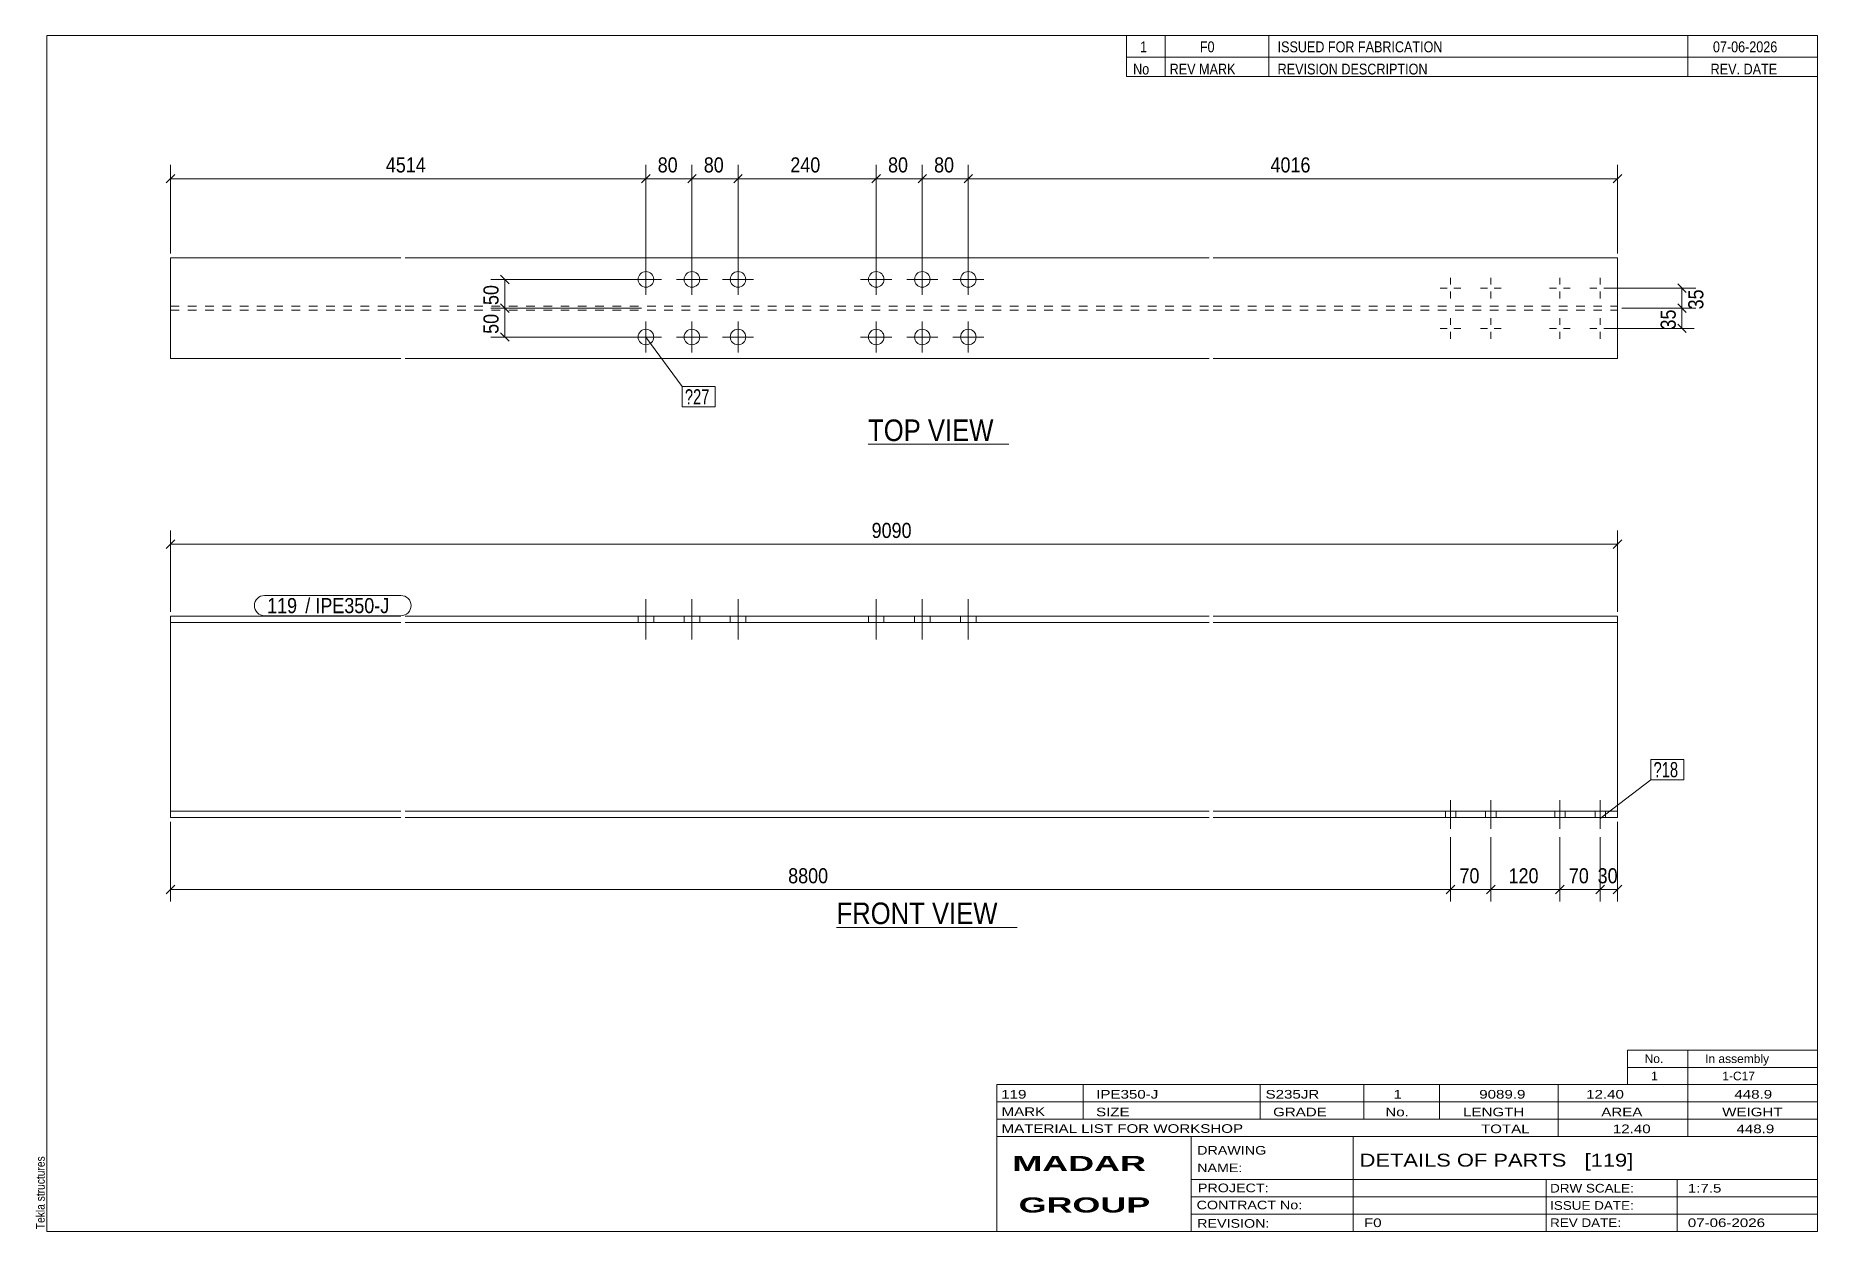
# Model space of a CAD drawing. Header units: millimetres. Extents: x 2 to 415, y 5 to 282.
import ezdxf

# ---------------------------------------------------------------- set-up
doc = ezdxf.new("R2010")
doc.units = ezdxf.units.MM
doc.linetypes.add('XKITLINE00', pattern=[0])
doc.linetypes.add('XKITLINE02', pattern=[4, 2, -2])
for name, color, linetype, lineweight in [('Bolt', 3, 'Continuous', 0), ('BoltMark', 7, 'Continuous', 0), ('Dimensions', 7, 'Continuous', 0), ('DrawingSheet', 5, 'Continuous', 0), ('OtherObjectType', 7, 'Continuous', 0), ('Part', 2, 'Continuous', 0), ('PartMark', 7, 'Continuous', 0)]:
    doc.layers.add(name, color=color, linetype=linetype, lineweight=lineweight)
doc.styles.add('ARIAL', font='ARIAL.TTF')
doc.styles.add('ARIAL_BOLD', font='ARIALBD.TTF')
doc.styles.add('ARIAL_NARROW', font='ARIALN.TTF')

# ---------------------------------------------------------------- blocks, each defined once
blk = doc.blocks.new('*A1')
at = {"layer": 'Bolt', "color": 3, "linetype": 'XKITLINE00', "lineweight": 0}
for p, q in [((143.72, 142.11), (143.72, 151.44)), ((143.72, 142.11), (143.72, 151.44)), ((154.38, 142.11), (154.38, 151.44)), ((154.38, 142.11), (154.38, 151.44)), ((165.05, 142.11), (165.05, 151.44)), ((165.05, 142.11), (165.05, 151.44)), ((197.05, 142.11), (197.05, 151.44)), ((197.05, 142.11), (197.05, 151.44)), ((207.72, 142.11), (207.72, 151.44)), ((207.72, 142.11), (207.72, 151.44)), ((218.38, 142.11), (218.38, 151.44)), ((218.38, 142.11), (218.38, 151.44)), ((141.92, 147.51), (141.92, 146.04)), ((141.92, 147.51), (141.92, 146.04)), ((145.52, 147.51), (145.52, 146.04)), ((145.52, 147.51), (145.52, 146.04)), ((152.58, 147.51), (152.58, 146.04)), ((152.58, 147.51), (152.58, 146.04)), ((156.18, 147.51), (156.18, 146.04)), ((156.18, 147.51), (156.18, 146.04)), ((163.25, 147.51), (163.25, 146.04)), ((163.25, 147.51), (163.25, 146.04)), ((166.85, 147.51), (166.85, 146.04)), ((166.85, 147.51), (166.85, 146.04)), ((195.25, 147.51), (195.25, 146.04)), ((195.25, 147.51), (195.25, 146.04)), ((198.85, 147.51), (198.85, 146.04)), ((198.85, 147.51), (198.85, 146.04)), ((205.92, 147.51), (205.92, 146.04)), ((205.92, 147.51), (205.92, 146.04)), ((209.52, 147.51), (209.52, 146.04)), ((209.52, 147.51), (209.52, 146.04)), ((216.58, 147.51), (216.58, 146.04)), ((216.58, 147.51), (216.58, 146.04)), ((220.18, 147.51), (220.18, 146.04)), ((220.18, 147.51), (220.18, 146.04))]:
    blk.add_line(p, q, dxfattribs=at)
blk = doc.blocks.new('*A2')
at = {"layer": 'Bolt', "color": 3, "linetype": 'XKITLINE00', "lineweight": 0}
for p, q in [((330.05, 104.91), (330.05, 98.24)), ((330.05, 104.91), (330.05, 98.24)), ((339.38, 104.91), (339.38, 98.24)), ((339.38, 104.91), (339.38, 98.24)), ((355.38, 104.91), (355.38, 98.24)), ((355.38, 104.91), (355.38, 98.24)), ((364.72, 104.91), (364.72, 98.24)), ((364.72, 104.91), (364.72, 98.24)), ((328.85, 102.31), (328.85, 100.84)), ((328.85, 102.31), (328.85, 100.84)), ((331.25, 102.31), (331.25, 100.84)), ((331.25, 102.31), (331.25, 100.84)), ((338.18, 102.31), (338.18, 100.84)), ((338.18, 102.31), (338.18, 100.84)), ((340.58, 102.31), (340.58, 100.84)), ((340.58, 102.31), (340.58, 100.84)), ((354.18, 102.31), (354.18, 100.84)), ((354.18, 102.31), (354.18, 100.84)), ((356.58, 102.31), (356.58, 100.84)), ((356.58, 102.31), (356.58, 100.84)), ((363.52, 102.31), (363.52, 100.84)), ((363.52, 102.31), (363.52, 100.84)), ((365.92, 102.31), (365.92, 100.84)), ((365.92, 102.31), (365.92, 100.84))]:
    blk.add_line(p, q, dxfattribs=at)
blk = doc.blocks.new('*A3')
at = {"layer": 'Part', "color": 2, "linetype": 'XKITLINE00', "lineweight": 0}
for p, q in [((33.65, 100.84), (33.65, 147.51)), ((33.65, 147.51), (86.98, 147.51)), ((86.98, 146.04), (33.65, 146.04)), ((87.98, 147.51), (274.12, 147.51)), ((274.12, 146.04), (87.98, 146.04)), ((275.12, 147.51), (368.72, 147.51)), ((368.72, 146.04), (275.12, 146.04)), ((368.72, 147.51), (368.72, 100.84)), ((86.98, 102.31), (33.65, 102.31)), ((33.65, 100.84), (86.98, 100.84)), ((274.12, 102.31), (87.98, 102.31)), ((87.98, 100.84), (274.12, 100.84)), ((368.72, 102.31), (275.12, 102.31)), ((275.12, 100.84), (368.72, 100.84))]:
    blk.add_line(p, q, dxfattribs=at)
blk = doc.blocks.new('*A4')
at = {"layer": 'Bolt', "color": 3, "linetype": 'XKITLINE00', "lineweight": 0}
for p, q in [((143.72, 229.12), (143.72, 221.92)), ((154.38, 229.12), (154.38, 221.92)), ((165.05, 229.12), (165.05, 221.92)), ((197.05, 229.12), (197.05, 221.92)), ((207.72, 229.12), (207.72, 221.92)), ((218.38, 229.12), (218.38, 221.92)), ((140.12, 225.52), (147.32, 225.52)), ((150.78, 225.52), (157.98, 225.52)), ((161.45, 225.52), (168.65, 225.52)), ((193.45, 225.52), (200.65, 225.52)), ((204.12, 225.52), (211.32, 225.52)), ((214.78, 225.52), (221.98, 225.52)), ((143.72, 215.78), (143.72, 208.58)), ((154.38, 215.78), (154.38, 208.58)), ((165.05, 215.78), (165.05, 208.58)), ((197.05, 215.78), (197.05, 208.58)), ((207.72, 215.78), (207.72, 208.58)), ((218.38, 215.78), (218.38, 208.58)), ((140.12, 212.18), (147.32, 212.18)), ((150.78, 212.18), (157.98, 212.18)), ((161.45, 212.18), (168.65, 212.18)), ((193.45, 212.18), (200.65, 212.18)), ((204.12, 212.18), (211.32, 212.18)), ((214.78, 212.18), (221.98, 212.18))]:
    blk.add_line(p, q, dxfattribs=at)
for centre in [(143.72, 225.52), (154.38, 225.52), (165.05, 225.52), (197.05, 225.52), (207.72, 225.52), (218.38, 225.52), (143.72, 212.18), (154.38, 212.18), (165.05, 212.18), (197.05, 212.18), (207.72, 212.18), (218.38, 212.18)]:
    blk.add_circle(centre, 1.8, dxfattribs=at)
blk = doc.blocks.new('*A5')
at = {"layer": 'Bolt', "color": 3, "linetype": 'XKITLINE00', "lineweight": 0}
for p, q in [((327.65, 223.52), (329.25, 223.52)), ((330.05, 225.92), (330.05, 224.32)), ((332.45, 223.52), (330.85, 223.52)), ((336.98, 223.52), (338.58, 223.52)), ((339.38, 225.92), (339.38, 224.32)), ((341.78, 223.52), (340.18, 223.52)), ((352.98, 223.52), (354.58, 223.52)), ((355.38, 225.92), (355.38, 224.32)), ((357.78, 223.52), (356.18, 223.52)), ((362.32, 223.52), (363.92, 223.52)), ((364.72, 225.92), (364.72, 224.32)), ((367.12, 223.52), (365.52, 223.52)), ((330.05, 221.12), (330.05, 222.72)), ((339.38, 221.12), (339.38, 222.72)), ((355.38, 221.12), (355.38, 222.72)), ((364.72, 221.12), (364.72, 222.72)), ((330.05, 216.58), (330.05, 214.98)), ((339.38, 216.58), (339.38, 214.98)), ((355.38, 216.58), (355.38, 214.98)), ((364.72, 216.58), (364.72, 214.98)), ((327.65, 214.18), (329.25, 214.18)), ((330.05, 211.78), (330.05, 213.38)), ((332.45, 214.18), (330.85, 214.18)), ((336.98, 214.18), (338.58, 214.18)), ((339.38, 211.78), (339.38, 213.38)), ((341.78, 214.18), (340.18, 214.18)), ((352.98, 214.18), (354.58, 214.18)), ((355.38, 211.78), (355.38, 213.38)), ((357.78, 214.18), (356.18, 214.18)), ((362.32, 214.18), (363.92, 214.18)), ((364.72, 211.78), (364.72, 213.38)), ((367.12, 214.18), (365.52, 214.18))]:
    blk.add_line(p, q, dxfattribs=at)
blk = doc.blocks.new('*A6')
at = {"layer": 'Part', "color": 2, "linetype": 'XKITLINE00', "lineweight": 0}
for p, q in [((33.65, 230.52), (33.65, 207.18)), ((33.65, 230.52), (86.98, 230.52)), ((87.98, 230.52), (274.12, 230.52)), ((275.12, 230.52), (368.72, 230.52)), ((368.72, 207.18), (368.72, 230.52)), ((33.65, 207.18), (86.98, 207.18)), ((87.98, 207.18), (274.12, 207.18)), ((275.12, 207.18), (368.72, 207.18))]:
    blk.add_line(p, q, dxfattribs=at)
at = {"layer": 'Part', "color": 7, "linetype": 'XKITLINE02', "lineweight": 0}
for p, q in [((33.65, 219.32), (86.98, 219.32)), ((87.98, 219.32), (274.12, 219.32)), ((275.12, 219.32), (368.72, 219.32)), ((33.65, 218.38), (86.98, 218.38)), ((87.98, 218.38), (274.12, 218.38)), ((275.12, 218.38), (368.72, 218.38))]:
    blk.add_line(p, q, dxfattribs=at)
blk = doc.blocks.new('*A7')
at = {"layer": 'DrawingSheet', "color": 5, "linetype": 'XKITLINE00', "lineweight": 0}
for p, q in [((415, 282), (5, 282)), ((5, 282), (5, 5)), ((415, 5), (415, 282)), ((5, 5), (415, 5))]:
    blk.add_line(p, q, dxfattribs=at)
at = {"layer": 'DrawingSheet', "color": 5, "style": 'ARIAL', "width": 0.85}
blk.add_text('Tekla structures', height=2, rotation=90, dxfattribs=at).set_placement((4.5, 5.5))
blk = doc.blocks.new('*A8')
at = {"layer": 'OtherObjectType', "color": 7, "linetype": 'XKITLINE00', "lineweight": 0}
for p, q in [((371, 47), (415, 47)), ((371, 43), (371, 47)), ((385, 43), (385, 47)), ((415, 43), (415, 47)), ((371, 43), (415, 43)), ((371, 39), (371, 43)), ((385, 39), (385, 43)), ((415, 39), (415, 43)), ((371, 39), (415, 39))]:
    blk.add_line(p, q, dxfattribs=at)
at = {"layer": 'OtherObjectType', "color": 7, "style": 'ARIAL_NARROW', "width": 1.211571}
for s, p in [('No.', (375, 44)), ('In assembly', (389, 44)), ('1', (376.5, 40)), ('1-C17', (392.99, 40))]:
    blk.add_text(s, height=2, dxfattribs=at).set_placement(p)
blk = doc.blocks.new('*A9')
at = {"layer": 'OtherObjectType', "color": 7, "linetype": 'XKITLINE00', "lineweight": 0}
for p, q in [((255, 282), (415, 282)), ((415, 282), (255, 282)), ((255, 282), (255, 277)), ((264, 282), (264, 277)), ((288, 282), (288, 277)), ((385, 282), (385, 277)), ((415, 282), (415, 277)), ((255, 277), (415, 277)), ((255, 277), (255, 272.5)), ((255, 277), (415, 277)), ((264, 277), (264, 272.5)), ((288, 277), (288, 272.5)), ((385, 277), (385, 272.5)), ((415, 277), (415, 272.5)), ((415, 272.5), (255, 272.5))]:
    blk.add_line(p, q, dxfattribs=at)
at = {"layer": 'OtherObjectType', "color": 7, "style": 'ARIAL_NARROW'}
for s, width, p in [('1', 1.017001, (258.16, 278.15)), ('F0', 1.017001, (272, 278.15)), ('ISSUED FOR FABRICATION', 1.017001, (290, 278.15)), ('07-06-2026', 1.017001, (390.82, 278.15)), ('No', 1.02, (256.54, 273)), ('REV MARK', 1.02, (265, 273)), ('REVISION DESCRIPTION', 1.02, (290, 273)), ('REV. DATE', 1.02, (390.28, 273))]:
    blk.add_text(s, height=2.5, dxfattribs=dict(at, width=width)).set_placement(p)
blk = doc.blocks.new('*A10')
at = {"layer": 'OtherObjectType', "color": 7, "linetype": 'XKITLINE00', "lineweight": 0}
for p, q in [((225, 39), (415, 39)), ((225, 39), (225, 35)), ((225, 39), (415, 39)), ((245, 35), (245, 39)), ((286, 35), (286, 39)), ((310, 35), (310, 39)), ((327.5, 35), (327.5, 39)), ((355, 35), (355, 39)), ((385, 35), (385, 39)), ((415, 35), (415, 39)), ((225, 35), (415, 35)), ((225, 35), (225, 5)), ((225, 35), (415, 35)), ((245, 31), (245, 35)), ((286, 31), (286, 35)), ((310, 31), (310, 35)), ((327.5, 31), (327.5, 35)), ((355, 31), (355, 35)), ((385, 31), (385, 35)), ((415, 31), (415, 35)), ((225, 31), (415, 31)), ((355, 27), (355, 31)), ((385, 27), (385, 31)), ((415, 27), (415, 31)), ((225, 27), (415, 27)), ((270, 21), (270, 27)), ((307.5, 17), (307.5, 27)), ((415, 21), (415, 27)), ((270, 21), (270, 5)), ((415, 17), (415, 21)), ((270, 17), (415, 17)), ((307.5, 5), (307.5, 17)), ((352.16, 13), (352.16, 17)), ((382.5, 5), (382.5, 17)), ((415, 13), (415, 17)), ((270, 13), (415, 13)), ((352.16, 5), (352.16, 13)), ((415, 9), (415, 13)), ((270, 9), (415, 9)), ((415, 5), (415, 9)), ((225, 5), (415, 5)), ((262.5, 5), (415, 5))]:
    blk.add_line(p, q, dxfattribs=at)
at = {"layer": 'OtherObjectType', "color": 7, "style": 'ARIAL_NARROW'}
for s, height, width, p in [('119', 2, 1.525501, (226.01, 35.76)), ('IPE350-J', 2, 1.525501, (248, 35.76)), ('S235JR', 2, 1.525501, (287.22, 35.76)), ('1', 2, 1.525501, (316.82, 35.76)), ('9089.9', 2, 1.525501, (336.7, 35.76)), ('12.40', 2, 1.525501, (361.45, 35.76)), ('448.9', 2, 1.525501, (395.78, 35.76)), ('MARK', 2, 1.525501, (226.08, 31.73)), ('SIZE', 2, 1.525501, (247.96, 31.66)), ('GRADE', 2, 1.525501, (288.96, 31.66)), ('No.', 2, 1.525501, (314.96, 31.66)), ('LENGTH', 2, 1.525501, (332.96, 31.66)), ('AREA', 2, 1.525501, (364.96, 31.66)), ('WEIGHT', 2, 1.525501, (392.96, 31.66)), ('MATERIAL LIST FOR WORKSHOP', 2, 1.525501, (226.08, 27.82)), ('TOTAL', 2, 1.525501, (337.1, 27.75)), ('12.40', 2, 1.525501, (367.64, 27.75)), ('448.9', 2, 1.525501, (396.27, 27.75)), ('DRAWING', 2, 1.445, (271.38, 22.78)), ('NAME:', 2, 1.445, (271.38, 18.72)), ('DETAILS OF PARTS   [119]', 3, 1.474651, (309, 20)), ('PROJECT:', 2, 1.445, (271.55, 14.07)), ('DRW SCALE:', 2, 1.36, (353.1, 14)), ('1:7.5', 2, 1.525501, (385, 14)), ('CONTRACT No:', 2, 1.445, (271.25, 10.11)), ('ISSUE DATE:', 2, 1.36, (353.1, 10)), ('REVISION:', 2, 1.445, (271.38, 5.84)), ('F0', 2, 1.525501, (310, 6)), ('REV DATE:', 2, 1.36, (353.1, 6)), ('07-06-2026', 2, 1.525501, (385, 6))]:
    blk.add_text(s, height=height, dxfattribs=dict(at, width=width)).set_placement(p)
at = {"layer": 'OtherObjectType', "color": 1, "style": 'ARIAL_BOLD', "width": 1.7}
for s, p in [('MADAR ', (228.58, 18.97)), ('GROUP', (230.03, 9.37))]:
    blk.add_text(s, height=3.5, dxfattribs=at).set_placement(p)
blk = doc.blocks.new('*A11')
at = {"layer": 'Dimensions', "color": 7, "linetype": 'XKITLINE00', "lineweight": 0}
for p, q in [((34.64, 165.17), (32.66, 163.19)), ((33.65, 148.51), (33.65, 167.38)), ((369.71, 165.17), (367.73, 163.19)), ((368.72, 148.51), (368.72, 167.38)), ((33.65, 164.18), (368.72, 164.18))]:
    blk.add_line(p, q, dxfattribs=at)
at = {"layer": 'Dimensions', "color": 3}
for p in [(33.65, 164.18), (368.72, 164.18)]:
    blk.add_point(p, dxfattribs=at)
at = {"layer": 'Dimensions', "color": 3, "style": 'ARIAL', "width": 0.85}
blk.add_text('9090', height=3.5, dxfattribs=at).set_placement((195.99, 165.63))
blk = doc.blocks.new('*A12')
at = {"layer": 'Dimensions', "color": 7, "linetype": 'XKITLINE00', "lineweight": 0}
for p, q in [((33.65, 99.84), (33.65, 81.38)), ((330.05, 96.31), (330.05, 81.38)), ((34.64, 85.17), (32.66, 83.19)), ((33.65, 84.18), (330.05, 84.18)), ((331.04, 85.17), (329.06, 83.19))]:
    blk.add_line(p, q, dxfattribs=at)
at = {"layer": 'Dimensions', "color": 3}
for p in [(33.65, 84.18), (330.05, 84.18)]:
    blk.add_point(p, dxfattribs=at)
at = {"layer": 'Dimensions', "color": 3, "style": 'ARIAL', "width": 0.85}
blk.add_text('8800', height=3.5, dxfattribs=at).set_placement((176.66, 85.63))
blk = doc.blocks.new('*A13')
at = {"layer": 'Dimensions', "color": 7, "linetype": 'XKITLINE00', "lineweight": 0}
for p, q in [((330.05, 96.31), (330.05, 81.38)), ((339.38, 96.31), (339.38, 81.38)), ((331.04, 85.17), (329.06, 83.19)), ((330.05, 84.18), (339.38, 84.18)), ((340.37, 85.17), (338.39, 83.19))]:
    blk.add_line(p, q, dxfattribs=at)
at = {"layer": 'Dimensions', "color": 3}
for p in [(330.05, 84.18), (339.38, 84.18)]:
    blk.add_point(p, dxfattribs=at)
at = {"layer": 'Dimensions', "color": 3, "style": 'ARIAL', "width": 0.85}
blk.add_text('70', height=3.5, dxfattribs=at).set_placement((332.12, 85.63))
blk = doc.blocks.new('*A14')
at = {"layer": 'Dimensions', "color": 7, "linetype": 'XKITLINE00', "lineweight": 0}
for p, q in [((339.38, 96.31), (339.38, 81.38)), ((355.38, 96.31), (355.38, 81.38)), ((340.37, 85.17), (338.39, 83.19)), ((339.38, 84.18), (355.38, 84.18)), ((356.37, 85.17), (354.39, 83.19))]:
    blk.add_line(p, q, dxfattribs=at)
at = {"layer": 'Dimensions', "color": 3}
for p in [(339.38, 84.18), (355.38, 84.18)]:
    blk.add_point(p, dxfattribs=at)
at = {"layer": 'Dimensions', "color": 3, "style": 'ARIAL', "width": 0.85}
blk.add_text('120', height=3.5, dxfattribs=at).set_placement((343.49, 85.63))
blk = doc.blocks.new('*A15')
at = {"layer": 'Dimensions', "color": 7, "linetype": 'XKITLINE00', "lineweight": 0}
for p, q in [((355.38, 96.31), (355.38, 81.38)), ((364.72, 96.31), (364.72, 81.38)), ((356.37, 85.17), (354.39, 83.19)), ((355.38, 84.18), (364.72, 84.18)), ((365.71, 85.17), (363.73, 83.19))]:
    blk.add_line(p, q, dxfattribs=at)
at = {"layer": 'Dimensions', "color": 3}
for p in [(355.38, 84.18), (364.72, 84.18)]:
    blk.add_point(p, dxfattribs=at)
at = {"layer": 'Dimensions', "color": 3, "style": 'ARIAL', "width": 0.85}
blk.add_text('70', height=3.5, dxfattribs=at).set_placement((357.45, 85.63))
blk = doc.blocks.new('*A16')
at = {"layer": 'Dimensions', "color": 7, "linetype": 'XKITLINE00', "lineweight": 0}
for p, q in [((368.72, 99.84), (368.72, 81.38)), ((364.72, 96.31), (364.72, 81.38)), ((365.71, 85.17), (363.73, 83.19)), ((364.72, 84.18), (368.72, 84.18)), ((369.71, 85.17), (367.73, 83.19))]:
    blk.add_line(p, q, dxfattribs=at)
at = {"layer": 'Dimensions', "color": 3}
for p in [(364.72, 84.18), (368.72, 84.18)]:
    blk.add_point(p, dxfattribs=at)
at = {"layer": 'Dimensions', "color": 3, "style": 'ARIAL', "width": 0.85}
blk.add_text('30', height=3.5, dxfattribs=at).set_placement((364.12, 85.63))
blk = doc.blocks.new('*A17')
at = {"layer": 'BoltMark', "color": 7, "linetype": 'XKITLINE00', "lineweight": 0}
for p, q in [((376.46, 114.31), (384.04, 114.31)), ((376.46, 109.61), (376.46, 114.31)), ((384.04, 109.61), (384.04, 114.31)), ((364.72, 100.64), (376.46, 109.61)), ((376.46, 109.61), (384.04, 109.61))]:
    blk.add_line(p, q, dxfattribs=at)
at = {"layer": 'BoltMark', "color": 3, "style": 'ARIAL_NARROW', "width": 0.85}
blk.add_text('?18', height=3.5, dxfattribs=at).set_placement((377.06, 110.21))
blk = doc.blocks.new('*A18')
at = {"layer": 'PartMark', "color": 7, "linetype": 'XKITLINE00', "lineweight": 0}
for p, q in [((55.4, 152.31), (86.99, 152.31)), ((55.4, 147.61), (86.99, 147.61))]:
    blk.add_line(p, q, dxfattribs=at)
for centre, start, end in [((55.4, 149.96), 90, 270), ((86.99, 149.96), 270, 90)]:
    blk.add_arc(centre, 2.35, start, end, dxfattribs=at)
at = {"layer": 'PartMark', "color": 1, "style": 'ARIAL', "width": 0.85}
blk.add_text('119', height=3.5, dxfattribs=at).set_placement((56, 148.21))
at = {"layer": 'PartMark', "color": 3, "style": 'ARIAL', "width": 0.85}
for s, p in [('/', (64.84, 148.21)), ('IPE350-J', (67.18, 148.21))]:
    blk.add_text(s, height=3.5, dxfattribs=at).set_placement(p)
blk = doc.blocks.new('*A19')
at = {"layer": 'OtherObjectType', "color": 7, "linetype": 'XKITLINE00', "lineweight": 0}
blk.add_line((187.87, 75.43), (229.72, 75.43), dxfattribs=at)
at = {"layer": 'OtherObjectType', "color": 3, "style": 'ARIAL', "width": 0.85}
blk.add_text('FRONT VIEW', height=5, dxfattribs=at).set_placement((187.87, 76.18))
blk = doc.blocks.new('*A20')
at = {"layer": 'Dimensions', "color": 7, "linetype": 'XKITLINE00', "lineweight": 0}
for p, q in [((142.72, 218.85), (107.84, 218.85)), ((110.05, 219.84), (112.03, 217.86)), ((111.04, 212.18), (111.04, 218.85)), ((142.72, 212.18), (107.84, 212.18)), ((110.05, 213.17), (112.03, 211.19))]:
    blk.add_line(p, q, dxfattribs=at)
at = {"layer": 'Dimensions', "color": 3}
for p in [(111.04, 218.85), (111.04, 212.18)]:
    blk.add_point(p, dxfattribs=at)
at = {"layer": 'Dimensions', "color": 3, "style": 'ARIAL', "width": 0.85}
blk.add_text('50', height=3.5, rotation=90.0002, dxfattribs=at).set_placement((109.59, 212.92))
blk = doc.blocks.new('*A21')
at = {"layer": 'Dimensions', "color": 7, "linetype": 'XKITLINE00', "lineweight": 0}
for p, q in [((142.72, 225.52), (107.84, 225.52)), ((110.05, 226.51), (112.03, 224.53)), ((111.04, 218.85), (111.04, 225.52)), ((142.72, 218.85), (107.84, 218.85)), ((110.05, 219.84), (112.03, 217.86))]:
    blk.add_line(p, q, dxfattribs=at)
at = {"layer": 'Dimensions', "color": 3}
for p in [(111.04, 225.52), (111.04, 218.85)]:
    blk.add_point(p, dxfattribs=at)
at = {"layer": 'Dimensions', "color": 3, "style": 'ARIAL', "width": 0.85}
blk.add_text('50', height=3.5, rotation=90.0002, dxfattribs=at).set_placement((109.59, 219.59))
blk = doc.blocks.new('*A22')
at = {"layer": 'Dimensions', "color": 7, "linetype": 'XKITLINE00', "lineweight": 0}
for p, q in [((369.72, 218.85), (386.45, 218.85)), ((382.66, 219.84), (384.64, 217.86)), ((383.65, 214.18), (383.65, 218.85)), ((382.66, 215.17), (384.64, 213.19)), ((365.72, 214.18), (386.45, 214.18))]:
    blk.add_line(p, q, dxfattribs=at)
at = {"layer": 'Dimensions', "color": 3}
for p in [(383.65, 218.85), (383.65, 214.18)]:
    blk.add_point(p, dxfattribs=at)
at = {"layer": 'Dimensions', "color": 3, "style": 'ARIAL', "width": 0.85}
blk.add_text('35', height=3.5, rotation=90.0002, dxfattribs=at).set_placement((382.2, 213.92))
blk = doc.blocks.new('*A23')
at = {"layer": 'Dimensions', "color": 7, "linetype": 'XKITLINE00', "lineweight": 0}
for p, q in [((365.72, 223.52), (386.85, 223.52)), ((382.66, 224.51), (384.64, 222.53)), ((383.65, 218.85), (383.65, 223.52)), ((369.72, 218.85), (386.85, 218.85)), ((382.66, 219.84), (384.64, 217.86))]:
    blk.add_line(p, q, dxfattribs=at)
at = {"layer": 'Dimensions', "color": 3}
for p in [(383.65, 223.52), (383.65, 218.85)]:
    blk.add_point(p, dxfattribs=at)
at = {"layer": 'Dimensions', "color": 3, "style": 'ARIAL', "width": 0.85}
blk.add_text('35', height=3.5, rotation=90.0002, dxfattribs=at).set_placement((388.6, 218.59))
blk = doc.blocks.new('*A24')
at = {"layer": 'Dimensions', "color": 7, "linetype": 'XKITLINE00', "lineweight": 0}
for p, q in [((33.65, 231.52), (33.65, 252.05)), ((143.72, 226.52), (143.72, 252.05)), ((34.64, 249.84), (32.66, 247.86)), ((33.65, 248.85), (143.72, 248.85)), ((144.71, 249.84), (142.73, 247.86))]:
    blk.add_line(p, q, dxfattribs=at)
at = {"layer": 'Dimensions', "color": 3}
for p in [(33.65, 248.85), (143.72, 248.85)]:
    blk.add_point(p, dxfattribs=at)
at = {"layer": 'Dimensions', "color": 3, "style": 'ARIAL', "width": 0.85}
blk.add_text('4514', height=3.5, dxfattribs=at).set_placement((83.49, 250.3))
blk = doc.blocks.new('*A25')
at = {"layer": 'Dimensions', "color": 7, "linetype": 'XKITLINE00', "lineweight": 0}
for p, q in [((143.72, 226.52), (143.72, 252.05)), ((154.38, 226.52), (154.38, 252.05)), ((144.71, 249.84), (142.73, 247.86)), ((143.72, 248.85), (154.38, 248.85)), ((155.37, 249.84), (153.39, 247.86))]:
    blk.add_line(p, q, dxfattribs=at)
at = {"layer": 'Dimensions', "color": 3}
for p in [(143.72, 248.85), (154.38, 248.85)]:
    blk.add_point(p, dxfattribs=at)
at = {"layer": 'Dimensions', "color": 3, "style": 'ARIAL', "width": 0.85}
blk.add_text('80', height=3.5, dxfattribs=at).set_placement((146.45, 250.3))
blk = doc.blocks.new('*A26')
at = {"layer": 'Dimensions', "color": 7, "linetype": 'XKITLINE00', "lineweight": 0}
for p, q in [((154.38, 226.52), (154.38, 252.05)), ((165.05, 226.52), (165.05, 252.05)), ((155.37, 249.84), (153.39, 247.86)), ((154.38, 248.85), (165.05, 248.85)), ((166.04, 249.84), (164.06, 247.86))]:
    blk.add_line(p, q, dxfattribs=at)
at = {"layer": 'Dimensions', "color": 3}
for p in [(154.38, 248.85), (165.05, 248.85)]:
    blk.add_point(p, dxfattribs=at)
at = {"layer": 'Dimensions', "color": 3, "style": 'ARIAL', "width": 0.85}
blk.add_text('80', height=3.5, dxfattribs=at).set_placement((157.12, 250.3))
blk = doc.blocks.new('*A27')
at = {"layer": 'Dimensions', "color": 7, "linetype": 'XKITLINE00', "lineweight": 0}
for p, q in [((165.05, 226.52), (165.05, 252.05)), ((197.05, 226.52), (197.05, 252.05)), ((166.04, 249.84), (164.06, 247.86)), ((165.05, 248.85), (197.05, 248.85)), ((198.04, 249.84), (196.06, 247.86))]:
    blk.add_line(p, q, dxfattribs=at)
at = {"layer": 'Dimensions', "color": 3}
for p in [(165.05, 248.85), (197.05, 248.85)]:
    blk.add_point(p, dxfattribs=at)
at = {"layer": 'Dimensions', "color": 3, "style": 'ARIAL', "width": 0.85}
blk.add_text('240', height=3.5, dxfattribs=at).set_placement((177.16, 250.3))
blk = doc.blocks.new('*A28')
at = {"layer": 'Dimensions', "color": 7, "linetype": 'XKITLINE00', "lineweight": 0}
for p, q in [((197.05, 226.52), (197.05, 252.05)), ((207.72, 226.52), (207.72, 252.05)), ((198.04, 249.84), (196.06, 247.86)), ((197.05, 248.85), (207.72, 248.85)), ((208.71, 249.84), (206.73, 247.86))]:
    blk.add_line(p, q, dxfattribs=at)
at = {"layer": 'Dimensions', "color": 3}
for p in [(197.05, 248.85), (207.72, 248.85)]:
    blk.add_point(p, dxfattribs=at)
at = {"layer": 'Dimensions', "color": 3, "style": 'ARIAL', "width": 0.85}
blk.add_text('80', height=3.5, dxfattribs=at).set_placement((199.79, 250.3))
blk = doc.blocks.new('*A29')
at = {"layer": 'Dimensions', "color": 7, "linetype": 'XKITLINE00', "lineweight": 0}
for p, q in [((207.72, 226.52), (207.72, 252.05)), ((218.38, 226.52), (218.38, 252.05)), ((208.71, 249.84), (206.73, 247.86)), ((207.72, 248.85), (218.38, 248.85)), ((219.37, 249.84), (217.39, 247.86))]:
    blk.add_line(p, q, dxfattribs=at)
at = {"layer": 'Dimensions', "color": 3}
for p in [(207.72, 248.85), (218.38, 248.85)]:
    blk.add_point(p, dxfattribs=at)
at = {"layer": 'Dimensions', "color": 3, "style": 'ARIAL', "width": 0.85}
blk.add_text('80', height=3.5, dxfattribs=at).set_placement((210.45, 250.3))
blk = doc.blocks.new('*A30')
at = {"layer": 'Dimensions', "color": 7, "linetype": 'XKITLINE00', "lineweight": 0}
for p, q in [((218.38, 226.52), (218.38, 252.05)), ((368.72, 231.52), (368.72, 252.05)), ((219.37, 249.84), (217.39, 247.86)), ((218.38, 248.85), (368.72, 248.85)), ((369.71, 249.84), (367.73, 247.86))]:
    blk.add_line(p, q, dxfattribs=at)
at = {"layer": 'Dimensions', "color": 3}
for p in [(218.38, 248.85), (368.72, 248.85)]:
    blk.add_point(p, dxfattribs=at)
at = {"layer": 'Dimensions', "color": 3, "style": 'ARIAL', "width": 0.85}
blk.add_text('4016', height=3.5, dxfattribs=at).set_placement((288.36, 250.3))
blk = doc.blocks.new('*A31')
at = {"layer": 'BoltMark', "color": 7, "linetype": 'XKITLINE00', "lineweight": 0}
for p, q in [((143.72, 212.18), (152.14, 200.68)), ((152.14, 200.68), (159.73, 200.68)), ((152.14, 195.98), (152.14, 200.68)), ((159.73, 195.98), (159.73, 200.68)), ((152.14, 195.98), (159.73, 195.98))]:
    blk.add_line(p, q, dxfattribs=at)
at = {"layer": 'BoltMark', "color": 3, "style": 'ARIAL_NARROW', "width": 0.85}
blk.add_text('?27', height=3.5, dxfattribs=at).set_placement((152.74, 196.58))
blk = doc.blocks.new('*A32')
at = {"layer": 'OtherObjectType', "color": 7, "linetype": 'XKITLINE00', "lineweight": 0}
blk.add_line((195.17, 187.33), (227.78, 187.33), dxfattribs=at)
at = {"layer": 'OtherObjectType', "color": 3, "style": 'ARIAL', "width": 0.85}
blk.add_text('TOP VIEW', height=5, dxfattribs=at).set_placement((195.17, 188.08))

msp = doc.modelspace()

# ---------------------------------------------------------------- block references
at = {"lineweight": 0}
for name in ['*A7', '*A9', '*A24', '*A25', '*A26', '*A27', '*A28', '*A29', '*A30', '*A6', '*A4', '*A21', '*A5', '*A23', '*A20', '*A22', '*A31', '*A32', '*A11', '*A18', '*A1', '*A3', '*A17', '*A2', '*A12', '*A16', '*A13', '*A14', '*A15', '*A19', '*A8', '*A10']:
    msp.add_blockref(name, (0, 0), dxfattribs=at)

doc.saveas('drawing.dxf')
